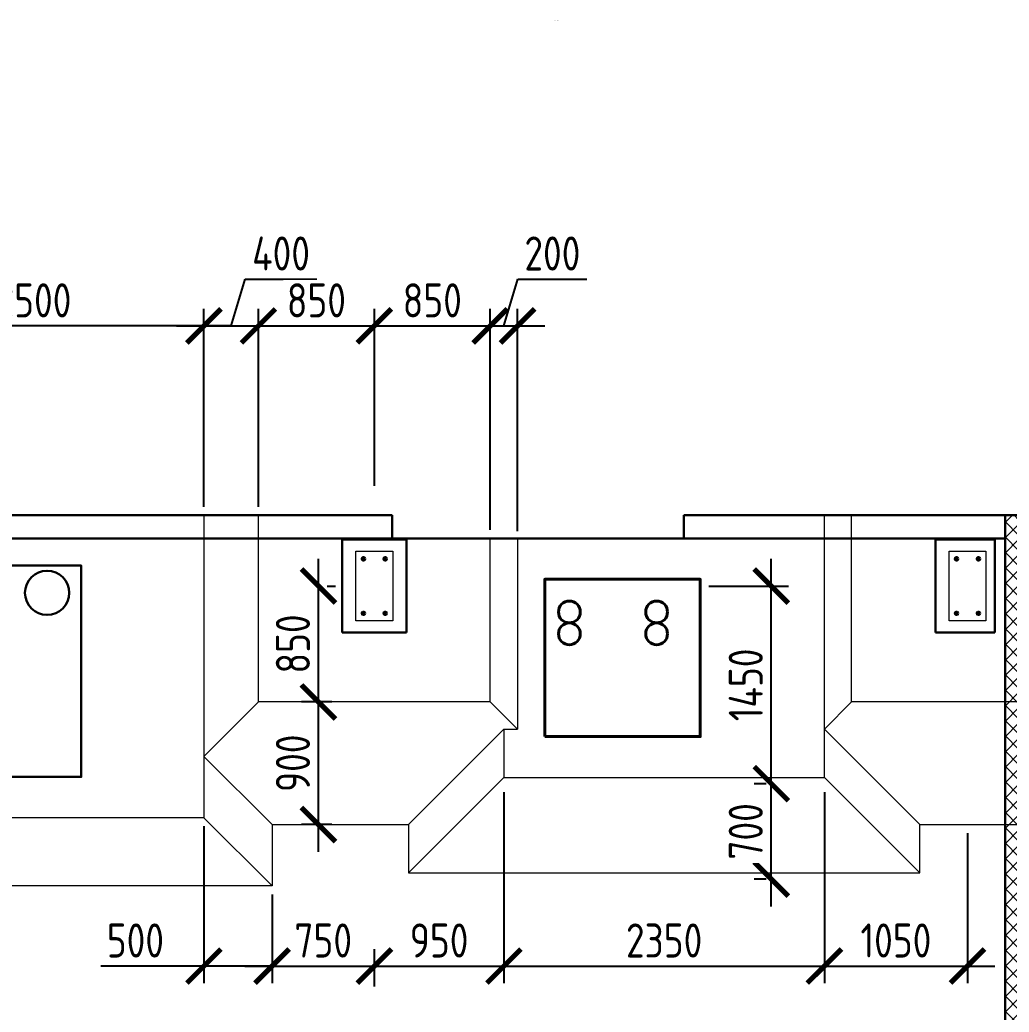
# Model space of a CAD drawing. Header units: millimetres. Extents: x 2559584 to 2748503, y -688364 to -611007.
# Drawn here: x 2570836 to 2578091, y -634754 to -627473 of the extents above; entities that cross this region are included whole.
import ezdxf

# ---------------------------------------------------------------- set-up
doc = ezdxf.new("R2010")
doc.units = ezdxf.units.MM
doc.header["$LTSCALE"] = 50
doc.linetypes.add('PS-HIDDEN1', pattern=[4, 3, -1])
doc.layers.get('Defpoints').update_dxf_attribs({"color": 4})
for name, color, linetype, lineweight in [('___отверстия_пол', 84, 'Continuous', 35), ('_PP__F_Plate', 90, 'Continuous', 40), ('_PP_DIM Linear', 140, 'Continuous', 9), ('ВК_К3', 34, 'Continuous', 40), ('ВК_К4', 102, 'Continuous', 30), ('Тонкие', 175, 'Continuous', 20)]:
    doc.layers.add(name, color=color, linetype=linetype, lineweight=lineweight)
doc.styles.add('_PP_Text Style', font='isocpeur.ttf', dxfattribs={"width": 0.8})
doc.dimstyles.new('_PP_DIM Style', dxfattribs={"dimtxt": 2.5, "dimasz": 2.5, "dimexe": 1.25, "dimexo": 0.625, "dimtad": 1, "dimdec": 0, "dimrnd": 0.001, "dimtxsty": '_PP_Text Style', "dimblk": 'ARCHTICK', "dimcen": 2.5, "dimdle": 2, "dimadec": 0, "dimazin": 2, "dimtfac": 0.75, "dimtdec": 0, "dimtmove": 0, "dimatfit": 3, "dimfxl": 1, "dimtolj": 1, "dimarcsym": 0})

# ---------------------------------------------------------------- blocks, each defined once
blk = doc.blocks.new('_ARCHTICK')
at = {"color": 0, "linetype": 'ByBlock', "const_width": 0.15}
blk.add_lwpolyline([(-0.5, -0.5), (0.5, 0.5)], dxfattribs=at)
blk = doc.blocks.new('*D560')
at = {"layer": '_PP_DIM Linear', "color": 0, "lineweight": -2, "transparency": 16777216}
for p, q in [((2576735.8, -633139.8), (2576735.8, -634540.4)), ((2577785.8, -633439.8), (2577785.8, -634540.4)), ((2576535.8, -634415.4), (2577985.8, -634415.4))]:
    blk.add_line(p, q, dxfattribs=at)
at = {"layer": 'Defpoints', "color": 0, "transparency": 16777216}
for p in [(2576735.8, -633077.3), (2577785.8, -633377.3), (2577785.8, -634415.4)]:
    blk.add_point(p, dxfattribs=at)
at = {"layer": '_PP_DIM Linear', "color": 0, "lineweight": -2, "transparency": 16777216, "xscale": 250, "yscale": 250, "zscale": 250, "rotation": 180}
blk.add_blockref('_ARCHTICK', (2576735.8, -634415.4), dxfattribs=at)
at = {"layer": '_PP_DIM Linear', "color": 0, "lineweight": -2, "transparency": 16777216, "xscale": 250, "yscale": 250, "zscale": 250}
blk.add_blockref('_ARCHTICK', (2577785.8, -634415.4), dxfattribs=at)
at = {"layer": '_PP_DIM Linear', "color": 0, "transparency": 16777216, "insert": (2577260.8, -634227.9), "char_height": 250, "attachment_point": 5, "style": '_PP_Text Style', "bg_fill": 3, "box_fill_scale": 1.1, "bg_fill_color": 256, "bg_fill_true_color": 13158600, "bg_fill_transparency": 0}
blk.add_mtext('\\A1;1050', dxfattribs=at)
blk = doc.blocks.new('*D582')
at = {"layer": '_PP_DIM Linear', "color": 0, "lineweight": -2, "ltscale": 100, "transparency": 16777216}
for p, q in [((2572185.8, -633389.8), (2572185.8, -634540.4)), ((2572685.8, -633889.8), (2572685.8, -634540.4)), ((2572185.8, -634415.4), (2571430.8, -634415.4)), ((2572685.8, -634415.4), (2571985.8, -634415.4))]:
    blk.add_line(p, q, dxfattribs=at)
at = {"layer": 'Defpoints', "color": 0, "ltscale": 100, "transparency": 16777216}
for p in [(2572185.8, -633327.3), (2572685.8, -633827.3), (2572685.8, -634415.4)]:
    blk.add_point(p, dxfattribs=at)
at = {"layer": '_PP_DIM Linear', "color": 0, "lineweight": -2, "ltscale": 100, "transparency": 16777216, "xscale": 250, "yscale": 250, "zscale": 250, "rotation": 180}
blk.add_blockref('_ARCHTICK', (2572185.8, -634415.4), dxfattribs=at)
at = {"layer": '_PP_DIM Linear', "color": 0, "lineweight": -2, "ltscale": 100, "transparency": 16777216, "xscale": 250, "yscale": 250, "zscale": 250}
blk.add_blockref('_ARCHTICK', (2572685.8, -634415.4), dxfattribs=at)
at = {"layer": '_PP_DIM Linear', "color": 0, "ltscale": 100, "transparency": 16777216, "insert": (2571683.3, -634227.9), "char_height": 250, "attachment_point": 5, "style": '_PP_Text Style', "bg_fill": 3, "box_fill_scale": 1.1, "bg_fill_color": 256, "bg_fill_true_color": 13158600, "bg_fill_transparency": 0}
blk.add_mtext('\\A1;500', dxfattribs=at)
blk = doc.blocks.new('*D583')
at = {"layer": '_PP_DIM Linear', "color": 0, "lineweight": -2, "transparency": 16777216}
for p, q in [((2572685.8, -633889.8), (2572685.8, -634540.4)), ((2573435.8, -634564.8), (2573435.8, -634290.4)), ((2572485.8, -634415.4), (2573635.8, -634415.4))]:
    blk.add_line(p, q, dxfattribs=at)
at = {"layer": 'Defpoints', "color": 0, "transparency": 16777216}
for p in [(2572685.8, -633827.3), (2573435.8, -634415.4), (2573435.8, -634627.3)]:
    blk.add_point(p, dxfattribs=at)
at = {"layer": '_PP_DIM Linear', "color": 0, "lineweight": -2, "transparency": 16777216, "xscale": 250, "yscale": 250, "zscale": 250, "rotation": 180}
blk.add_blockref('_ARCHTICK', (2572685.8, -634415.4), dxfattribs=at)
at = {"layer": '_PP_DIM Linear', "color": 0, "lineweight": -2, "transparency": 16777216, "xscale": 250, "yscale": 250, "zscale": 250}
blk.add_blockref('_ARCHTICK', (2573435.8, -634415.4), dxfattribs=at)
at = {"layer": '_PP_DIM Linear', "color": 0, "transparency": 16777216, "insert": (2573060.8, -634227.9), "char_height": 250, "attachment_point": 5, "style": '_PP_Text Style', "bg_fill": 3, "box_fill_scale": 1.1, "bg_fill_color": 256, "bg_fill_true_color": 13158600, "bg_fill_transparency": 0}
blk.add_mtext('\\A1;750', dxfattribs=at)
blk = doc.blocks.new('*D584')
at = {"layer": '_PP_DIM Linear', "color": 0, "lineweight": -2, "transparency": 16777216}
for p, q in [((2574385.8, -633139.8), (2574385.8, -634540.4)), ((2576735.8, -633139.8), (2576735.8, -634540.4)), ((2574185.8, -634415.4), (2576935.8, -634415.4))]:
    blk.add_line(p, q, dxfattribs=at)
at = {"layer": 'Defpoints', "color": 0, "transparency": 16777216}
for p in [(2574385.8, -633077.3), (2576735.8, -633077.3), (2576735.8, -634415.4)]:
    blk.add_point(p, dxfattribs=at)
at = {"layer": '_PP_DIM Linear', "color": 0, "lineweight": -2, "transparency": 16777216, "xscale": 250, "yscale": 250, "zscale": 250, "rotation": 180}
blk.add_blockref('_ARCHTICK', (2574385.8, -634415.4), dxfattribs=at)
at = {"layer": '_PP_DIM Linear', "color": 0, "lineweight": -2, "transparency": 16777216, "xscale": 250, "yscale": 250, "zscale": 250}
blk.add_blockref('_ARCHTICK', (2576735.8, -634415.4), dxfattribs=at)
at = {"layer": '_PP_DIM Linear', "color": 0, "transparency": 16777216, "insert": (2575560.8, -634227.9), "char_height": 250, "attachment_point": 5, "style": '_PP_Text Style', "bg_fill": 3, "box_fill_scale": 1.1, "bg_fill_color": 256, "bg_fill_true_color": 13158600, "bg_fill_transparency": 0}
blk.add_mtext('\\A1;2350', dxfattribs=at)
blk = doc.blocks.new('ФП')
at = {"layer": '_PP__F_Plate', "lineweight": 15, "true_color": 0xffffff}
h = blk.add_hatch(dxfattribs=at)
h.set_pattern_fill('ANSI37', scale=25)
h.set_pattern_definition([(45, (-152493.95, -10846.61), (-56.1266, 56.1266), []), (135, (-152493.95, -10846.61), (-56.1266, -56.1266), [])])
h.paths.add_polyline_path([(14725, 12340.5), (14725, 12520), (14625, 12520), (14625, 12000), (14725, 12000)])
h.paths.add_polyline_path([(14725, 12000), (14625, 12000), (14625, 11660.5), (14625, 11350), (14725, 11350)])
h.paths.add_polyline_path([(14725, 11350), (14625, 11350), (14625, 10450), (14725, 10450)])
h.paths.add_polyline_path([(14725, 10450), (14625, 10450), (14625, 7550), (14725, 7550)])
h.paths.add_polyline_path([(14725, 7452.7, 0.017103), (14625, 7469.8), (14625, 6800), (14725, 6800)])
h.paths.add_polyline_path([(14725, 6650), (14625, 6650), (14625, 6000), (14725, 6000)])
h.paths.add_polyline_path([(14725, 6800), (14625, 6800), (14625, 6650), (14725, 6650)])
h.paths.add_polyline_path([(14725, 6000), (14625, 6000), (14625, 5700), (14725, 5700)])
h.paths.add_polyline_path([(14725, 5700), (14625, 5700), (14625, 5350), (14725, 5350)])
h.paths.add_polyline_path([(14725, 5350), (14625, 5350), (14625, 4530.2, 0.017103), (14725, 4547.3)])
h.paths.add_polyline_path([(14725, 4547.3, -0.017103), (14625, 4530.2), (14625, 4450), (14725, 4450)])
h.paths.add_polyline_path([(14725, 4450), (14625, 4450), (14625, 1550), (14725, 1550)])
h.paths.add_polyline_path([(14725, 1550), (14625, 1550), (14625, 650), (14725, 650)])
h.paths.add_polyline_path([(14725, 650), (14625, 650), (14625, 0), (14725, 0)])
h.paths.add_polyline_path([(14725, 0), (14625, 0), (14625, -339.5), (14625, -520), (14725, -520)])
at = {"color": 3, "lineweight": -2}
for points in [[(10130, 12520), (10130, 12350)], [(12270, 12520), (12270, 12350)], [(10130, 12350), (12270, 12350)]]:
    blk.add_lwpolyline(points, dxfattribs=at)
at = {"ltscale": 120}
for centre in [(9920, 12200), (10080, 12200), (14270, 12200), (14430, 12200), (9920, 11800), (10080, 11800), (14270, 11800), (14430, 11800)]:
    blk.add_circle(centre, 10, dxfattribs=at)
for centre in [(11430, 11810), (12070, 11810), (11430, 11650), (12070, 11650)]:
    blk.add_circle(centre, 80)
at = {"layer": '___отверстия_пол', "color": 1, "lineweight": -2}
blk.add_lwpolyline([(6950, 10600), (6950, 12150), (7850, 12150), (7850, 10600)], close=True, dxfattribs=at)
at = {"layer": '_PP__F_Plate', "linetype": 'PS-HIDDEN1', "lineweight": 15, "ltscale": 100}
for p, q in [((9150, 11150), (9150, 12520)), ((13500, 11150), (13500, 12520)), ((10850, 11150), (10850, 12350)), ((9150, 11150), (8750, 10750)), ((10850, 11150), (9150, 11150)), ((10850, 11150), (11050, 10950)), ((13500, 11150), (13300, 10950)), ((21850, 11150), (13500, 11150)), ((9250, 10250), (10250, 10250)), ((14000, 10250), (16399, 10250))]:
    blk.add_line(p, q, dxfattribs=at)
at = {"layer": '_PP__F_Plate', "color": 1, "linetype": 'PS-HIDDEN1', "lineweight": 15, "ltscale": 100}
for p, q in [((13300, 10595), (13300, 12520)), ((11050, 12340), (11050, 10950)), ((10950, 10950), (10950, 10595)), ((10950, 10595), (13300, 10595)), ((10250, 10250), (10250, 9895)), ((14000, 9895), (14000, 10250)), ((10250, 9895), (14000, 9895))]:
    blk.add_line(p, q, dxfattribs=at)
at = {"layer": '_PP__F_Plate', "lineweight": -2}
for p, q in [((14625, 12520), (14625, -520)), ((9765, 11660.5), (9765, 12340.5)), ((10235, 12340.5), (9765, 12340.5)), ((10235, 11660.5), (10235, 12340.5)), ((14115, 11660.5), (14115, 12340.5)), ((14550, 12340.5), (14115, 12340.5)), ((14550, 11660.5), (14550, 12340.5)), ((10235, 11660.5), (9765, 11660.5)), ((14550, 11660.5), (14115, 11660.5))]:
    blk.add_line(p, q, dxfattribs=at)
at = {"layer": '_PP__F_Plate', "lineweight": -2, "ltscale": 150}
blk.add_line((-380, 12350), (14625, 12350), dxfattribs=at)
at = {"layer": '_PP__F_Plate', "color": 1, "linetype": 'PS-HIDDEN1', "lineweight": 15, "ltscale": 100}
blk.add_lwpolyline([(6250, 10300), (6250, 12350), (7270, 12350), (7270, 12520), (8750, 12520), (8750, 10300)], close=True, dxfattribs=at)
at = {"layer": '_PP__F_Plate', "lineweight": -2, "ltscale": 150}
for points in [[(7270, 12520), (10130, 12520)], [(12270, 12520), (33130, 12520)]]:
    blk.add_lwpolyline(points, dxfattribs=at)
at = {"layer": '_PP__F_Plate', "color": 1, "linetype": 'PS-HIDDEN1', "lineweight": 15, "ltscale": 100}
for points in [[(10250, 10250), (10950, 10950)], [(10950, 10950), (11050, 10950)], [(13300, 10950), (14000, 10250)], [(9250, 10250), (8750, 10750)], [(10250, 9895), (10950, 10595)], [(13300, 10595), (14000, 9895)], [(9250, 9800), (8750, 10300)], [(9250, 10250), (9250, 9800), (5750, 9800), (5750, 10250)]]:
    blk.add_lwpolyline(points, dxfattribs=at)
at = {"layer": 'ВК_К3', "color": 0}
blk.add_lwpolyline([(11250, 10895), (12390, 10895), (12390, 12050), (11250, 12050)], close=True, dxfattribs=at)
at = {"layer": 'ВК_К4', "color": 3, "linetype": 'ByBlock', "lineweight": 30, "ltscale": 20}
blk.add_circle((7600, 11950.4), 162.5, dxfattribs=at)
at = {"layer": 'Тонкие', "ltscale": 120}
for points in [[(9865, 11745), (9865, 12255), (10135, 12255), (10135, 11745)], [(14215, 11745), (14215, 12255), (14485, 12255), (14485, 11745)]]:
    blk.add_lwpolyline(points, close=True, dxfattribs=at)
blk = doc.blocks.new('*D419')
at = {"layer": '_PP_DIM Linear', "color": 0, "lineweight": -2, "transparency": 16777216}
for p, q in [((2572385.8, -629718.4), (2572488.9, -629374.7)), ((2572488.9, -629374.7), (2573013.9, -629374.7)), ((2572185.8, -631044.8), (2572185.8, -629593.4)), ((2572585.8, -631044.8), (2572585.8, -629593.4)), ((2571985.8, -629718.4), (2572785.8, -629718.4))]:
    blk.add_line(p, q, dxfattribs=at)
at = {"layer": 'Defpoints', "color": 0, "transparency": 16777216}
for p in [(2572585.8, -629718.4), (2572185.8, -631107.3), (2572585.8, -631107.3)]:
    blk.add_point(p, dxfattribs=at)
at = {"layer": '_PP_DIM Linear', "color": 0, "lineweight": -2, "transparency": 16777216, "xscale": 250, "yscale": 250, "zscale": 250, "rotation": 180}
blk.add_blockref('_ARCHTICK', (2572185.8, -629718.4), dxfattribs=at)
at = {"layer": '_PP_DIM Linear', "color": 0, "lineweight": -2, "transparency": 16777216, "xscale": 250, "yscale": 250, "zscale": 250}
blk.add_blockref('_ARCHTICK', (2572585.8, -629718.4), dxfattribs=at)
at = {"layer": '_PP_DIM Linear', "color": 0, "transparency": 16777216, "insert": (2572751.4, -629187.2), "char_height": 250, "attachment_point": 5, "style": '_PP_Text Style', "bg_fill": 3, "box_fill_scale": 1.1, "bg_fill_color": 256, "bg_fill_true_color": 13158600, "bg_fill_transparency": 0}
blk.add_mtext('\\A1;400', dxfattribs=at)
blk = doc.blocks.new('*D420')
at = {"layer": '_PP_DIM Linear', "color": 0, "lineweight": -2, "transparency": 16777216}
for p, q in [((2572585.8, -631044.8), (2572585.8, -629593.4)), ((2573435.8, -630892.2), (2573435.8, -629593.4)), ((2572385.8, -629718.4), (2573635.8, -629718.4))]:
    blk.add_line(p, q, dxfattribs=at)
at = {"layer": 'Defpoints', "color": 0, "transparency": 16777216}
for p in [(2573435.8, -629718.4), (2573435.8, -630954.7), (2572585.8, -631107.3)]:
    blk.add_point(p, dxfattribs=at)
at = {"layer": '_PP_DIM Linear', "color": 0, "lineweight": -2, "transparency": 16777216, "xscale": 250, "yscale": 250, "zscale": 250, "rotation": 180}
blk.add_blockref('_ARCHTICK', (2572585.8, -629718.4), dxfattribs=at)
at = {"layer": '_PP_DIM Linear', "color": 0, "lineweight": -2, "transparency": 16777216, "xscale": 250, "yscale": 250, "zscale": 250}
blk.add_blockref('_ARCHTICK', (2573435.8, -629718.4), dxfattribs=at)
at = {"layer": '_PP_DIM Linear', "color": 0, "transparency": 16777216, "insert": (2573010.8, -629530.9), "char_height": 250, "attachment_point": 5, "style": '_PP_Text Style', "bg_fill": 3, "box_fill_scale": 1.1, "bg_fill_color": 256, "bg_fill_true_color": 13158600, "bg_fill_transparency": 0}
blk.add_mtext('\\A1;850', dxfattribs=at)
blk = doc.blocks.new('*D421')
at = {"layer": '_PP_DIM Linear', "color": 0, "lineweight": -2, "transparency": 16777216}
for p, q in [((2573435.8, -630892.2), (2573435.8, -629593.4)), ((2574285.8, -631214.8), (2574285.8, -629593.4)), ((2573235.8, -629718.4), (2574485.8, -629718.4))]:
    blk.add_line(p, q, dxfattribs=at)
at = {"layer": 'Defpoints', "color": 0, "transparency": 16777216}
for p in [(2574285.8, -629718.4), (2573435.8, -630954.7), (2574285.8, -631277.3)]:
    blk.add_point(p, dxfattribs=at)
at = {"layer": '_PP_DIM Linear', "color": 0, "lineweight": -2, "transparency": 16777216, "xscale": 250, "yscale": 250, "zscale": 250, "rotation": 180}
blk.add_blockref('_ARCHTICK', (2573435.8, -629718.4), dxfattribs=at)
at = {"layer": '_PP_DIM Linear', "color": 0, "lineweight": -2, "transparency": 16777216, "xscale": 250, "yscale": 250, "zscale": 250}
blk.add_blockref('_ARCHTICK', (2574285.8, -629718.4), dxfattribs=at)
at = {"layer": '_PP_DIM Linear', "color": 0, "transparency": 16777216, "insert": (2573860.8, -629530.9), "char_height": 250, "attachment_point": 5, "style": '_PP_Text Style', "bg_fill": 3, "box_fill_scale": 1.1, "bg_fill_color": 256, "bg_fill_true_color": 13158600, "bg_fill_transparency": 0}
blk.add_mtext('\\A1;850', dxfattribs=at)
blk = doc.blocks.new('*D422')
at = {"layer": '_PP_DIM Linear', "color": 0, "lineweight": -2, "transparency": 16777216}
for p, q in [((2574385.8, -629718.4), (2574488.9, -629374.7)), ((2574488.9, -629374.7), (2574993.9, -629374.7)), ((2574285.8, -631214.8), (2574285.8, -629593.4)), ((2574485.8, -631224.8), (2574485.8, -629593.4)), ((2574085.8, -629718.4), (2574685.8, -629718.4))]:
    blk.add_line(p, q, dxfattribs=at)
at = {"layer": 'Defpoints', "color": 0, "transparency": 16777216}
for p in [(2574485.8, -629718.4), (2574285.8, -631277.3), (2574485.8, -631287.3)]:
    blk.add_point(p, dxfattribs=at)
at = {"layer": '_PP_DIM Linear', "color": 0, "lineweight": -2, "transparency": 16777216, "xscale": 250, "yscale": 250, "zscale": 250, "rotation": 180}
blk.add_blockref('_ARCHTICK', (2574285.8, -629718.4), dxfattribs=at)
at = {"layer": '_PP_DIM Linear', "color": 0, "lineweight": -2, "transparency": 16777216, "xscale": 250, "yscale": 250, "zscale": 250}
blk.add_blockref('_ARCHTICK', (2574485.8, -629718.4), dxfattribs=at)
at = {"layer": '_PP_DIM Linear', "color": 0, "transparency": 16777216, "insert": (2574741.4, -629187.2), "char_height": 250, "attachment_point": 5, "style": '_PP_Text Style', "bg_fill": 3, "box_fill_scale": 1.1, "bg_fill_color": 256, "bg_fill_true_color": 13158600, "bg_fill_transparency": 0}
blk.add_mtext('\\A1;200', dxfattribs=at)
blk = doc.blocks.new('*D423')
at = {"layer": '_PP_DIM Linear', "color": 0, "lineweight": -2, "transparency": 16777216}
for p, q in [((2574385.8, -633139.8), (2574385.8, -634540.4)), ((2573435.8, -634564.8), (2573435.8, -634290.4)), ((2573235.8, -634415.4), (2574585.8, -634415.4))]:
    blk.add_line(p, q, dxfattribs=at)
at = {"layer": 'Defpoints', "color": 0, "transparency": 16777216}
for p in [(2574385.8, -633077.3), (2574385.8, -634415.4), (2573435.8, -634627.3)]:
    blk.add_point(p, dxfattribs=at)
at = {"layer": '_PP_DIM Linear', "color": 0, "lineweight": -2, "transparency": 16777216, "xscale": 250, "yscale": 250, "zscale": 250, "rotation": 180}
blk.add_blockref('_ARCHTICK', (2573435.8, -634415.4), dxfattribs=at)
at = {"layer": '_PP_DIM Linear', "color": 0, "lineweight": -2, "transparency": 16777216, "xscale": 250, "yscale": 250, "zscale": 250}
blk.add_blockref('_ARCHTICK', (2574385.8, -634415.4), dxfattribs=at)
at = {"layer": '_PP_DIM Linear', "color": 0, "transparency": 16777216, "insert": (2573910.8, -634227.9), "char_height": 250, "attachment_point": 5, "style": '_PP_Text Style', "bg_fill": 3, "box_fill_scale": 1.1, "bg_fill_color": 256, "bg_fill_true_color": 13158600, "bg_fill_transparency": 0}
blk.add_mtext('\\A1;950', dxfattribs=at)
blk = doc.blocks.new('*D425')
at = {"layer": '_PP_DIM Linear', "color": 0, "lineweight": -2, "transparency": 16777216}
for p, q in [((2569685.8, -631224.8), (2569685.8, -629593.4)), ((2572185.8, -631044.8), (2572185.8, -629593.4)), ((2572385.8, -629718.4), (2569485.8, -629718.4))]:
    blk.add_line(p, q, dxfattribs=at)
at = {"layer": 'Defpoints', "color": 0, "transparency": 16777216}
for p in [(2569685.8, -629718.4), (2572185.8, -631107.3), (2569685.8, -631287.3)]:
    blk.add_point(p, dxfattribs=at)
at = {"layer": '_PP_DIM Linear', "color": 0, "lineweight": -2, "transparency": 16777216, "xscale": 250, "yscale": 250, "zscale": 250, "rotation": 180}
blk.add_blockref('_ARCHTICK', (2569685.8, -629718.4), dxfattribs=at)
at = {"layer": '_PP_DIM Linear', "color": 0, "lineweight": -2, "transparency": 16777216, "xscale": 250, "yscale": 250, "zscale": 250}
blk.add_blockref('_ARCHTICK', (2572185.8, -629718.4), dxfattribs=at)
at = {"layer": '_PP_DIM Linear', "color": 0, "transparency": 16777216, "insert": (2570935.8, -629530.9), "char_height": 250, "attachment_point": 5, "style": '_PP_Text Style', "bg_fill": 3, "box_fill_scale": 1.1, "bg_fill_color": 256, "bg_fill_true_color": 13158600, "bg_fill_transparency": 0}
blk.add_mtext('\\A1;2500', dxfattribs=at)
blk = doc.blocks.new('*D427')
at = {"layer": '_PP_DIM Linear', "color": 0, "lineweight": -2, "transparency": 16777216}
for p, q in [((2573026.1, -633577.3), (2573026.1, -632277.3)), ((2573123.3, -632477.3), (2572901.1, -632477.3)), ((2573123.3, -633377.3), (2572901.1, -633377.3))]:
    blk.add_line(p, q, dxfattribs=at)
at = {"layer": 'Defpoints', "color": 0, "transparency": 16777216}
for p in [(2573026.1, -632477.3), (2573185.8, -632477.3), (2573185.8, -633377.3)]:
    blk.add_point(p, dxfattribs=at)
at = {"layer": '_PP_DIM Linear', "color": 0, "lineweight": -2, "transparency": 16777216, "xscale": 250, "yscale": 250, "zscale": 250}
for p, rotation in [((2573026.1, -632477.3), 90), ((2573026.1, -633377.3), 270)]:
    blk.add_blockref('_ARCHTICK', p, dxfattribs=dict(at, rotation=rotation))
at = {"layer": '_PP_DIM Linear', "color": 0, "transparency": 16777216, "insert": (2572838.6, -632927.3), "char_height": 250, "attachment_point": 5, "rotation": 90, "style": '_PP_Text Style', "bg_fill": 3, "box_fill_scale": 1.1, "bg_fill_color": 256, "bg_fill_true_color": 13158600, "bg_fill_transparency": 0}
blk.add_mtext('\\A1;900', dxfattribs=at)
blk = doc.blocks.new('*D428')
at = {"layer": '_PP_DIM Linear', "color": 0, "lineweight": -2, "transparency": 16777216}
for p, q in [((2573026.1, -632677.3), (2573026.1, -631427.3)), ((2573088.6, -631627.3), (2573151.1, -631627.3)), ((2573123.3, -632477.3), (2572901.1, -632477.3))]:
    blk.add_line(p, q, dxfattribs=at)
at = {"layer": 'Defpoints', "color": 0, "transparency": 16777216}
for p in [(2573026.1, -631627.3), (2573026.1, -631627.3), (2573185.8, -632477.3)]:
    blk.add_point(p, dxfattribs=at)
at = {"layer": '_PP_DIM Linear', "color": 0, "lineweight": -2, "transparency": 16777216, "xscale": 250, "yscale": 250, "zscale": 250}
for p, rotation in [((2573026.1, -631627.3), 90), ((2573026.1, -632477.3), 270)]:
    blk.add_blockref('_ARCHTICK', p, dxfattribs=dict(at, rotation=rotation))
at = {"layer": '_PP_DIM Linear', "color": 0, "transparency": 16777216, "insert": (2572838.6, -632052.3), "char_height": 250, "attachment_point": 5, "rotation": 90, "style": '_PP_Text Style', "bg_fill": 3, "box_fill_scale": 1.1, "bg_fill_color": 256, "bg_fill_true_color": 13158600, "bg_fill_transparency": 0}
blk.add_mtext('\\A1;850', dxfattribs=at)
blk = doc.blocks.new('*D429')
at = {"layer": '_PP_DIM Linear', "color": 0, "lineweight": -2, "transparency": 16777216}
for p, q in [((2576347, -633977.3), (2576347, -632877.3)), ((2576308, -633077.3), (2576222, -633077.3)), ((2576308, -633777.3), (2576222, -633777.3))]:
    blk.add_line(p, q, dxfattribs=at)
at = {"layer": 'Defpoints', "color": 0, "transparency": 16777216}
for p in [(2576347, -633077.3), (2576370.5, -633077.3), (2576370.5, -633777.3)]:
    blk.add_point(p, dxfattribs=at)
at = {"layer": '_PP_DIM Linear', "color": 0, "lineweight": -2, "transparency": 16777216, "xscale": 250, "yscale": 250, "zscale": 250}
for p, rotation in [((2576347, -633077.3), 90), ((2576347, -633777.3), 270)]:
    blk.add_blockref('_ARCHTICK', p, dxfattribs=dict(at, rotation=rotation))
at = {"layer": '_PP_DIM Linear', "color": 0, "transparency": 16777216, "insert": (2576159.5, -633427.3), "char_height": 250, "attachment_point": 5, "rotation": 90, "style": '_PP_Text Style', "bg_fill": 3, "box_fill_scale": 1.1, "bg_fill_color": 256, "bg_fill_true_color": 13158600, "bg_fill_transparency": 0}
blk.add_mtext('\\A1;700', dxfattribs=at)
blk = doc.blocks.new('*D430')
at = {"layer": '_PP_DIM Linear', "color": 0, "lineweight": -2, "transparency": 16777216}
for p, q in [((2576347, -633277.3), (2576347, -631427.3)), ((2575888.3, -631627.3), (2576472, -631627.3)), ((2576308, -633077.3), (2576222, -633077.3))]:
    blk.add_line(p, q, dxfattribs=at)
at = {"layer": 'Defpoints', "color": 0, "transparency": 16777216}
for p in [(2575825.8, -631627.3), (2576347, -631627.3), (2576370.5, -633077.3)]:
    blk.add_point(p, dxfattribs=at)
at = {"layer": '_PP_DIM Linear', "color": 0, "lineweight": -2, "transparency": 16777216, "xscale": 250, "yscale": 250, "zscale": 250}
for p, rotation in [((2576347, -631627.3), 90), ((2576347, -633077.3), 270)]:
    blk.add_blockref('_ARCHTICK', p, dxfattribs=dict(at, rotation=rotation))
at = {"layer": '_PP_DIM Linear', "color": 0, "transparency": 16777216, "insert": (2576159.5, -632352.3), "char_height": 250, "attachment_point": 5, "rotation": 90, "style": '_PP_Text Style', "bg_fill": 3, "box_fill_scale": 1.1, "bg_fill_color": 256, "bg_fill_true_color": 13158600, "bg_fill_transparency": 0}
blk.add_mtext('\\A1;1450', dxfattribs=at)

msp = doc.modelspace()

# ---------------------------------------------------------------- texts
at = {"layer": '_PP__F_Plate', "color": 6, "style": '_PP_Text Style', "width": 0.8}
msp.add_text('базы еще не поправил', height=2.5, dxfattribs=at).set_placement((2574754.4, -627475.3))

# ---------------------------------------------------------------- dimensions: what is measured, and where the dimension line sits
at = {"layer": '_PP_DIM Linear'}
dim = msp.add_linear_dim(base=(2577785.8, -634415.4), p1=(2576735.8, -633077.3), p2=(2577785.8, -633377.3), dimstyle='_PP_DIM Style', override={"dimscale": 100, "dimtmove": 1, "dimtfill": 1}, dxfattribs=at)
dim.commit()
dim.dimension.update_dxf_attribs({"geometry": '*D560', "text_midpoint": (2577260.8, -634227.9)})
at = {"layer": '_PP_DIM Linear', "ltscale": 100}
dim = msp.add_linear_dim(base=(2572685.8, -634415.4), p1=(2572185.8, -633327.3), p2=(2572685.8, -633827.3), dimstyle='_PP_DIM Style', override={"dimscale": 100, "dimtfill": 1}, dxfattribs=at)
dim.commit()
dim.dimension.update_dxf_attribs({"geometry": '*D582', "text_midpoint": (2571683.3, -634415.4), "dimtype": 160})

# ---------------------------------------------------------------- next in the draw order: dimensions: what is measured, and where the dimension line sits
at = {"layer": '_PP_DIM Linear'}
for base, p1, p2, picture, middle in [((2576735.8, -634415.4), (2574385.8, -633077.3), (2576735.8, -633077.3), '*D584', (2575560.8, -634227.9)), ((2573435.8, -634415.4), (2572685.8, -633827.3), (2573435.8, -634627.3), '*D583', (2573060.8, -634227.9))]:
    dim = msp.add_linear_dim(base=base, p1=p1, p2=p2, dimstyle='_PP_DIM Style', override={"dimscale": 100, "dimtmove": 1, "dimtfill": 1}, dxfattribs=at)
    dim.commit()
    dim.dimension.update_dxf_attribs({"geometry": picture, "text_midpoint": middle})

# ---------------------------------------------------------------- next in the draw order: block references
at = {"layer": '_PP__F_Plate', "color": 3, "lineweight": 30}
msp.add_blockref('ФП', (2563435.8, -643627.3), dxfattribs=at)

# ---------------------------------------------------------------- next in the draw order: dimensions: what is measured, and where the dimension line sits
at = {"layer": '_PP_DIM Linear'}
for base, p1, p2, picture, middle in [((2572585.8, -629718.4), (2572185.8, -631107.3), (2572585.8, -631107.3), '*D419', (2572551.4, -629187.2)), ((2574385.8, -634415.4), (2573435.8, -634627.3), (2574385.8, -633077.3), '*D423', (2573910.8, -634227.9))]:
    dim = msp.add_linear_dim(base=base, p1=p1, p2=p2, dimstyle='_PP_DIM Style', override={"dimscale": 100, "dimtmove": 1, "dimtfill": 1}, dxfattribs=at)
    dim.commit()
    dim.dimension.update_dxf_attribs({"geometry": picture, "text_midpoint": middle})
for base, p1, p2, picture, middle in [((2573026.1, -632477.3), (2573185.8, -633377.3), (2573185.8, -632477.3), '*D427', (2572838.6, -632927.3)), ((2576347, -633077.3), (2576370.5, -633777.3), (2576370.5, -633077.3), '*D429', (2576159.5, -633427.3))]:
    dim = msp.add_linear_dim(base=base, p1=p1, p2=p2, angle=90, dimstyle='_PP_DIM Style', override={"dimscale": 100, "dimtmove": 1, "dimtfill": 1}, dxfattribs=at)
    dim.commit()
    dim.dimension.update_dxf_attribs({"geometry": picture, "text_midpoint": middle})

# ---------------------------------------------------------------- next in the draw order: dimensions: what is measured, and where the dimension line sits
dim = msp.add_linear_dim(base=(2573435.8, -629718.4), p1=(2572585.8, -631107.3), p2=(2573435.8, -630954.7), dimstyle='_PP_DIM Style', override={"dimscale": 100, "dimtmove": 1, "dimtfill": 1}, dxfattribs=at)
dim.commit()
dim.dimension.update_dxf_attribs({"geometry": '*D420', "text_midpoint": (2573010.8, -629530.9)})
for base, p1, p2, picture, middle in [((2573026.1, -631627.3), (2573185.8, -632477.3), (2573026.1, -631627.3), '*D428', (2572838.6, -632052.3)), ((2576347, -631627.3), (2576370.5, -633077.3), (2575825.8, -631627.3), '*D430', (2576159.5, -632352.3))]:
    dim = msp.add_linear_dim(base=base, p1=p1, p2=p2, angle=90, dimstyle='_PP_DIM Style', override={"dimscale": 100, "dimtmove": 1, "dimtfill": 1}, dxfattribs=at)
    dim.commit()
    dim.dimension.update_dxf_attribs({"geometry": picture, "text_midpoint": middle})

# ---------------------------------------------------------------- next in the draw order: dimensions: what is measured, and where the dimension line sits
for base, p1, p2, picture, middle in [((2569685.8, -629718.4), (2572185.8, -631107.3), (2569685.8, -631287.3), '*D425', (2570935.8, -629530.9)), ((2574285.8, -629718.4), (2573435.8, -630954.7), (2574285.8, -631277.3), '*D421', (2573860.8, -629530.9))]:
    dim = msp.add_linear_dim(base=base, p1=p1, p2=p2, dimstyle='_PP_DIM Style', override={"dimscale": 100, "dimtmove": 1, "dimtfill": 1}, dxfattribs=at)
    dim.commit()
    dim.dimension.update_dxf_attribs({"geometry": picture, "text_midpoint": middle})

# ---------------------------------------------------------------- next in the draw order: dimensions: what is measured, and where the dimension line sits
dim = msp.add_linear_dim(base=(2574485.8, -629718.4), p1=(2574285.8, -631277.3), p2=(2574485.8, -631287.3), dimstyle='_PP_DIM Style', override={"dimscale": 100, "dimtmove": 1, "dimtfill": 1}, dxfattribs=at)
dim.commit()
dim.dimension.update_dxf_attribs({"geometry": '*D422', "text_midpoint": (2574551.4, -629187.2)})

doc.saveas('drawing.dxf')
